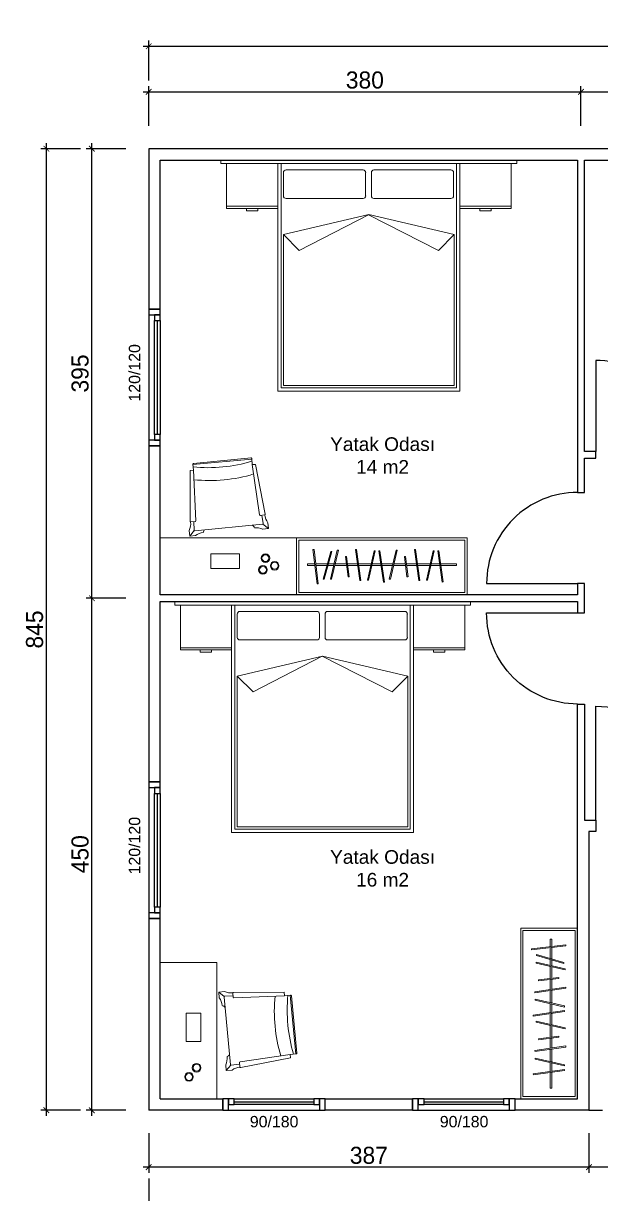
# Model space of a CAD drawing. Header units: inches. Extents: x 321 to 21697, y 7 to 6462.
# Drawn here: x 17162 to 17671, y 3974 to 5004 of the extents above; entities that cross this region are included whole.
import ezdxf

# ---------------------------------------------------------------- set-up
doc = ezdxf.new("R2010")
doc.units = ezdxf.units.IN
doc.header["$MEASUREMENT"] = 0
doc.linetypes.add('ACAD_ISO03W100', pattern=[30, 12, -18])
doc.layers.add('Kapı', color=154, linetype='Continuous', true_color=0x0c4697)
doc.layers.add('Pencere', color=141, linetype='Continuous')
doc.layers.add('Veranda', color=31, linetype='Continuous')
doc.layers.add('tefris', color=8, linetype='Continuous', lineweight=5)
doc.styles.add('DIŞ ÖLÇÜ', font='FRAMDCN.TTF', dxfattribs={"height": 15})
doc.styles.get("Standard").update_dxf_attribs({"font": 'arial.ttf'})
doc.dimstyles.new('YAZI STİLİ', dxfattribs={"dimscale": 0.5, "dimtxt": 15, "dimasz": 10, "dimexe": 10, "dimexo": 10, "dimgap": 5, "dimtad": 1, "dimdec": 0, "dimtxsty": 'DIŞ ÖLÇÜ', "dimblk": 'ARCHTICK', "dimcen": 2.5, "dimdle": 10, "dimadec": 0, "dimazin": 0, "dimtfac": 1, "dimtdec": 0, "dimtix": 1, "dimtmove": 0, "dimatfit": 3, "dimldrblk": 'ARCHTICK', "dimfxl": 60, "dimfxlon": 1, "dimlwd": -1, "dimlwe": -1, "dimarcsym": 0})

# ---------------------------------------------------------------- blocks, each defined once
blk = doc.blocks.new('yhyjyj')
at = {"layer": 'tefris', "extrusion": (0, 0, -1)}
for p, q in [((9511.3, 6274.1), (9459.5, 6269.2)), ((9511.3, 6274.1), (9459.5, 6269.2)), ((9510.6, 6275.1), (9460, 6270.2)), ((9510.6, 6275.1), (9460, 6270.2)), ((9511.7, 6269.2), (9511.2, 6274.5)), ((9511.7, 6269.2), (9511.2, 6274.5)), ((9460, 6264.2), (9457, 6263.9)), ((9460, 6264.2), (9457, 6263.9)), ((9457, 6263.9), (9457.1, 6219.4)), ((9457, 6263.9), (9457.1, 6219.4)), ((9460, 6264.2), (9459.5, 6269.6)), ((9460, 6264.2), (9459.5, 6269.6)), ((9460, 6264.2), (9462, 6219.8)), ((9460, 6264.2), (9462, 6219.8)), ((9511.7, 6269.2), (9514.7, 6269.4)), ((9511.7, 6269.2), (9514.7, 6269.4)), ((9511.7, 6269.2), (9518.2, 6225.1)), ((9511.7, 6269.2), (9518.2, 6225.1)), ((9514.7, 6269.4), (9523.1, 6225.7)), ((9514.7, 6269.4), (9523.1, 6225.7)), ((9522.6, 6225), (9518.8, 6224.6)), ((9522.6, 6225), (9518.8, 6224.6)), ((9520.1, 6224.8), (9521.2, 6217.5)), ((9520.1, 6224.8), (9521.2, 6217.5)), ((9456.7, 6206.4), (9456.3, 6211.4)), ((9456.7, 6206.4), (9456.3, 6211.4)), ((9457.7, 6218.8), (9461.5, 6219.1)), ((9457.7, 6218.8), (9461.5, 6219.1)), ((9460.2, 6219), (9460.5, 6211.6)), ((9460.2, 6219), (9460.5, 6211.6)), ((9461.2, 6211.1), (9520.6, 6216.8)), ((9461.2, 6211.1), (9520.6, 6216.8)), ((9525.9, 6213), (9520.8, 6212.5)), ((9525.9, 6213), (9520.8, 6212.5)), ((9521.1, 6217), (9525.9, 6213)), ((9521.1, 6217), (9525.9, 6213)), ((9525.9, 6213), (9525.4, 6218.1)), ((9525.9, 6213), (9525.4, 6218.1)), ((9460.7, 6211.2), (9456.7, 6206.4)), ((9460.7, 6211.2), (9456.7, 6206.4)), ((9456.7, 6206.4), (9461.8, 6206.9)), ((9456.7, 6206.4), (9461.8, 6206.9))]:
    blk.add_line(p, q, dxfattribs=at)
at = {"layer": 'tefris'}
for points in [[(9430.7, 6154.8), (9550.7, 6154.8), (9550.7, 6204.8), (9430.7, 6204.8)], [(9475.4, 6177.8), (9500.4, 6177.8), (9500.4, 6190.8), (9475.4, 6190.8)]]:
    blk.add_lwpolyline(points, close=True, dxfattribs=at)
for centre, radius in [((9523.3, 6187), 3.8), ((9521.1, 6176.7), 3.8), ((9523.3, 6187), 3.04), ((9531.4, 6180.3), 3.8), ((9531.4, 6180.3), 3.04), ((9521.1, 6176.7), 3.04)]:
    blk.add_circle(centre, radius, dxfattribs=at)
at = {"layer": 'tefris', "extrusion": (0, 0, -1)}
for centre, radius, start, end in [((-9510.6, 6274.5), 0.6, 84.5267, 174.5267), ((-9510.6, 6274.5), 0.6, 84.5267, 174.5267), ((-9460.1, 6269.6), 0.6, 354.5267, 84.5267), ((-9460.1, 6269.6), 0.6, 354.5267, 84.5267), ((-9473.1, 6399.6), 133.1, 253.2627, 275.7908), ((-9473.1, 6399.6), 133.1, 253.2627, 275.7908), ((-9474.2, 6388.3), 133.1, 253.0819, 275.9716), ((-9474.2, 6388.3), 133.1, 253.0819, 275.9716), ((-9518.8, 6225.2), 0.6, 264.5267, 351.6744), ((-9518.8, 6225.2), 0.6, 264.5267, 351.6744), ((-9522.5, 6225.6), 0.6, 169.1415, 264.5267), ((-9522.5, 6225.6), 0.6, 169.1415, 264.5267), ((-9536.9, 6226.5), 14.2, 323.8098, 354.0493), ((-9536.9, 6226.5), 14.2, 323.8098, 354.0493), ((-9443.4, 6217.5), 14.2, 175.0042, 205.2437), ((-9443.4, 6217.5), 14.2, 175.0042, 205.2437), ((-9457.7, 6219.4), 0.6, 264.5267, 359.912), ((-9457.7, 6219.4), 0.6, 264.5267, 359.912), ((-9461.1, 6211.7), 0.6, 264.5267, 357.3791), ((-9461.1, 6211.7), 0.6, 264.5267, 357.3791), ((-9461.4, 6219.7), 0.6, 177.3791, 264.5267), ((-9461.4, 6219.7), 0.6, 177.3791, 264.5267), ((-9471.6, 6209.4), 2.91, 2.5592, 60.3188), ((-9471.6, 6209.4), 2.91, 2.5592, 60.3188), ((-9510.7, 6213.2), 2.91, 108.7347, 166.4942), ((-9510.7, 6213.2), 2.91, 108.7347, 166.4942), ((-9514.8, 6199.6), 14.2, 85.0042, 115.2437), ((-9514.8, 6199.6), 14.2, 85.0042, 115.2437), ((-9520.6, 6217.4), 0.6, 171.6744, 264.5267), ((-9520.6, 6217.4), 0.6, 171.6744, 264.5267), ((-9470.2, 6195.4), 14.2, 53.8098, 84.0493), ((-9470.2, 6195.4), 14.2, 53.8098, 84.0493)]:
    blk.add_arc(centre, radius, start, end, dxfattribs=at)
blk = doc.blocks.new('_ArchTick')
at = {"color": 0, "linetype": 'ByBlock', "const_width": 0.15}
blk.add_lwpolyline([(-0.5, -0.5), (0.5, 0.5)], dxfattribs=at)
blk = doc.blocks.new('*D455')
at = {"color": 0, "transparency": 16777216}
for p, q in [((17272.4, 4913.8), (17272.4, 4948.8)), ((17652.4, 4913.8), (17652.4, 4948.8)), ((17267.4, 4943.8), (17657.4, 4943.8))]:
    blk.add_line(p, q, dxfattribs=at)
at = {"layer": 'Defpoints', "color": 0, "transparency": 16777216}
for p in [(17652.4, 4943.8), (17272.4, 4893.8), (17652.4, 4883.8)]:
    blk.add_point(p, dxfattribs=at)
at = {"color": 0, "transparency": 16777216, "xscale": 5, "yscale": 5, "zscale": 5, "rotation": 180}
blk.add_blockref('_ArchTick', (17272.4, 4943.8), dxfattribs=at)
at = {"color": 0, "transparency": 16777216, "xscale": 5, "yscale": 5, "zscale": 5}
blk.add_blockref('_ArchTick', (17652.4, 4943.8), dxfattribs=at)
at = {"color": 0, "transparency": 16777216, "insert": (17462.4, 4954.1), "char_height": 15, "attachment_point": 5, "style": 'DIŞ ÖLÇÜ'}
blk.add_mtext('380', dxfattribs=at)
blk = doc.blocks.new('*D456')
at = {"color": 0, "transparency": 16777216}
for p, q in [((17652.4, 4913.8), (17652.4, 4948.8)), ((17830.4, 4913.8), (17830.4, 4948.8)), ((17647.4, 4943.8), (17835.4, 4943.8))]:
    blk.add_line(p, q, dxfattribs=at)
at = {"layer": 'Defpoints', "color": 0, "transparency": 16777216}
for p in [(17830.4, 4943.8), (17652.4, 4883.8), (17830.4, 4883.8)]:
    blk.add_point(p, dxfattribs=at)
at = {"color": 0, "transparency": 16777216, "xscale": 5, "yscale": 5, "zscale": 5, "rotation": 180}
blk.add_blockref('_ArchTick', (17652.4, 4943.8), dxfattribs=at)
at = {"color": 0, "transparency": 16777216, "xscale": 5, "yscale": 5, "zscale": 5}
blk.add_blockref('_ArchTick', (17830.4, 4943.8), dxfattribs=at)
at = {"color": 0, "transparency": 16777216, "insert": (17741.4, 4954.1), "char_height": 15, "attachment_point": 5, "style": 'DIŞ ÖLÇÜ'}
blk.add_mtext('178', dxfattribs=at)
blk = doc.blocks.new('*D447')
at = {"color": 0, "transparency": 16777216}
for p, q in [((17659.4, 4028.8), (17659.4, 3993.8)), ((18172.4, 4028.8), (18172.4, 3993.8)), ((18177.4, 3998.8), (17654.4, 3998.8))]:
    blk.add_line(p, q, dxfattribs=at)
at = {"layer": 'Defpoints', "color": 0, "transparency": 16777216}
for p in [(17659.4, 4048.8), (18172.4, 4048.8), (17659.4, 3998.8)]:
    blk.add_point(p, dxfattribs=at)
at = {"color": 0, "transparency": 16777216, "xscale": 5, "yscale": 5, "zscale": 5, "rotation": 180}
blk.add_blockref('_ArchTick', (17659.4, 3998.8), dxfattribs=at)
at = {"color": 0, "transparency": 16777216, "xscale": 5, "yscale": 5, "zscale": 5}
blk.add_blockref('_ArchTick', (18172.4, 3998.8), dxfattribs=at)
at = {"color": 0, "transparency": 16777216, "insert": (17915.9, 4009.1), "char_height": 15, "attachment_point": 5, "style": 'DIŞ ÖLÇÜ'}
blk.add_mtext('513', dxfattribs=at)
blk = doc.blocks.new('*D448')
at = {"color": 0, "transparency": 16777216}
for p, q in [((17272.4, 4028.8), (17272.4, 3993.8)), ((17659.4, 4028.8), (17659.4, 3993.8)), ((17664.4, 3998.8), (17267.4, 3998.8))]:
    blk.add_line(p, q, dxfattribs=at)
at = {"layer": 'Defpoints', "color": 0, "transparency": 16777216}
for p in [(17272.4, 4048.8), (17659.4, 4048.8), (17272.4, 3998.8)]:
    blk.add_point(p, dxfattribs=at)
at = {"color": 0, "transparency": 16777216, "xscale": 5, "yscale": 5, "zscale": 5, "rotation": 180}
blk.add_blockref('_ArchTick', (17272.4, 3998.8), dxfattribs=at)
at = {"color": 0, "transparency": 16777216, "xscale": 5, "yscale": 5, "zscale": 5}
blk.add_blockref('_ArchTick', (17659.4, 3998.8), dxfattribs=at)
at = {"color": 0, "transparency": 16777216, "insert": (17465.9, 4009.1), "char_height": 15, "attachment_point": 5, "style": 'DIŞ ÖLÇÜ'}
blk.add_mtext('387', dxfattribs=at)
blk = doc.blocks.new('*D449')
at = {"color": 0, "transparency": 16777216}
for p, q in [((17222.4, 4043.8), (17222.4, 4503.8)), ((17252.4, 4498.8), (17217.4, 4498.8)), ((17252.4, 4048.8), (17217.4, 4048.8))]:
    blk.add_line(p, q, dxfattribs=at)
at = {"layer": 'Defpoints', "color": 0, "transparency": 16777216}
for p in [(17222.4, 4498.8), (17282.4, 4498.8), (17272.4, 4048.8)]:
    blk.add_point(p, dxfattribs=at)
at = {"color": 0, "transparency": 16777216, "xscale": 5, "yscale": 5, "zscale": 5}
for p, rotation in [((17222.4, 4498.8), 90), ((17222.4, 4048.8), 270)]:
    blk.add_blockref('_ArchTick', p, dxfattribs=dict(at, rotation=rotation))
at = {"color": 0, "transparency": 16777216, "insert": (17212.1, 4273.8), "char_height": 15, "attachment_point": 5, "rotation": 90, "style": 'DIŞ ÖLÇÜ'}
blk.add_mtext('450', dxfattribs=at)
blk = doc.blocks.new('*D450')
at = {"color": 0, "transparency": 16777216}
for p, q in [((17252.4, 4893.8), (17217.4, 4893.8)), ((17222.4, 4493.8), (17222.4, 4898.8)), ((17252.4, 4498.8), (17217.4, 4498.8))]:
    blk.add_line(p, q, dxfattribs=at)
at = {"layer": 'Defpoints', "color": 0, "transparency": 16777216}
for p in [(17222.4, 4893.8), (17272.4, 4893.8), (17282.4, 4498.8)]:
    blk.add_point(p, dxfattribs=at)
at = {"color": 0, "transparency": 16777216, "xscale": 5, "yscale": 5, "zscale": 5}
for p, rotation in [((17222.4, 4893.8), 90), ((17222.4, 4498.8), 270)]:
    blk.add_blockref('_ArchTick', p, dxfattribs=dict(at, rotation=rotation))
at = {"color": 0, "transparency": 16777216, "insert": (17212.1, 4696.3), "char_height": 15, "attachment_point": 5, "rotation": 90, "style": 'DIŞ ÖLÇÜ'}
blk.add_mtext('395', dxfattribs=at)
blk = doc.blocks.new('*D451')
at = {"color": 0, "transparency": 16777216}
for p, q in [((17272.4, 4953.8), (17272.4, 4988.8)), ((18172.4, 4953.8), (18172.4, 4988.8)), ((17267.4, 4983.8), (18177.4, 4983.8))]:
    blk.add_line(p, q, dxfattribs=at)
at = {"layer": 'Defpoints', "color": 0, "transparency": 16777216}
for p in [(18172.4, 4983.8), (17272.4, 4893.8), (18172.4, 4893.8)]:
    blk.add_point(p, dxfattribs=at)
at = {"color": 0, "transparency": 16777216, "xscale": 5, "yscale": 5, "zscale": 5, "rotation": 180}
blk.add_blockref('_ArchTick', (17272.4, 4983.8), dxfattribs=at)
at = {"color": 0, "transparency": 16777216, "xscale": 5, "yscale": 5, "zscale": 5}
blk.add_blockref('_ArchTick', (18172.4, 4983.8), dxfattribs=at)
at = {"color": 0, "transparency": 16777216, "insert": (17722.4, 4994.1), "char_height": 15, "attachment_point": 5, "style": 'DIŞ ÖLÇÜ'}
blk.add_mtext('900', dxfattribs=at)
blk = doc.blocks.new('*D453')
at = {"color": 0, "transparency": 16777216}
for p, q in [((17272.4, 3988.8), (17272.4, 3953.8)), ((18172.4, 3988.8), (18172.4, 3953.8)), ((18177.4, 3958.8), (17267.4, 3958.8))]:
    blk.add_line(p, q, dxfattribs=at)
at = {"layer": 'Defpoints', "color": 0, "transparency": 16777216}
for p in [(17272.4, 4048.8), (18172.4, 4048.8), (17272.4, 3958.8)]:
    blk.add_point(p, dxfattribs=at)
at = {"color": 0, "transparency": 16777216, "xscale": 5, "yscale": 5, "zscale": 5, "rotation": 180}
blk.add_blockref('_ArchTick', (17272.4, 3958.8), dxfattribs=at)
at = {"color": 0, "transparency": 16777216, "xscale": 5, "yscale": 5, "zscale": 5}
blk.add_blockref('_ArchTick', (18172.4, 3958.8), dxfattribs=at)
at = {"color": 0, "transparency": 16777216, "insert": (17722.4, 3969.1), "char_height": 15, "attachment_point": 5, "style": 'DIŞ ÖLÇÜ'}
blk.add_mtext('900', dxfattribs=at)
blk = doc.blocks.new('*D454')
at = {"color": 0, "transparency": 16777216}
for p, q in [((17212.4, 4893.8), (17177.4, 4893.8)), ((17182.4, 4043.8), (17182.4, 4898.8)), ((17212.4, 4048.8), (17177.4, 4048.8))]:
    blk.add_line(p, q, dxfattribs=at)
at = {"layer": 'Defpoints', "color": 0, "transparency": 16777216}
for p in [(17182.4, 4893.8), (17272.4, 4893.8), (17272.4, 4048.8)]:
    blk.add_point(p, dxfattribs=at)
at = {"color": 0, "transparency": 16777216, "xscale": 5, "yscale": 5, "zscale": 5}
for p, rotation in [((17182.4, 4893.8), 90), ((17182.4, 4048.8), 270)]:
    blk.add_blockref('_ArchTick', p, dxfattribs=dict(at, rotation=rotation))
at = {"color": 0, "transparency": 16777216, "insert": (17172.1, 4471.3), "char_height": 15, "attachment_point": 5, "rotation": 90, "style": 'DIŞ ÖLÇÜ'}
blk.add_mtext('845', dxfattribs=at)

msp = doc.modelspace()

# ---------------------------------------------------------------- linework, layer by layer
at = {"lineweight": 25}
for p, q in [((17711.4, 4893.8), (17272.4, 4893.8)), ((17272.4, 4893.8), (17272.4, 4752.8)), ((17282.4, 4752.8), (17282.4, 4883.8)), ((17282.4, 4883.8), (17649.4, 4883.8)), ((17649.4, 4883.8), (17649.4, 4591.8)), ((17655.4, 4627.8), (17655.4, 4883.8)), ((17655.4, 4883.8), (17711.4, 4883.8)), ((17272.4, 4752.8), (17282.4, 4752.8)), ((17282.4, 4632.8), (17272.4, 4632.8)), ((17272.4, 4632.8), (17272.4, 4337.3)), ((17282.4, 4501.8), (17282.4, 4632.8)), ((17665.4, 4627.8), (17655.4, 4627.8)), ((17665.4, 4621.8), (17665.4, 4627.8)), ((17655.4, 4591.8), (17655.4, 4621.8)), ((17655.4, 4621.8), (17665.4, 4621.8)), ((17649.4, 4591.8), (17655.4, 4591.8)), ((17655.4, 4511.8), (17649.4, 4511.8)), ((17649.4, 4511.8), (17649.4, 4501.8)), ((17655.4, 4485.8), (17655.4, 4511.8)), ((17649.4, 4501.8), (17282.4, 4501.8)), ((17282.4, 4337.3), (17282.4, 4495.8)), ((17282.4, 4495.8), (17649.4, 4495.8)), ((17649.4, 4495.8), (17649.4, 4485.8)), ((17649.4, 4485.8), (17655.4, 4485.8)), ((17649.4, 4405.8), (17655.4, 4405.8)), ((17649.4, 4058.8), (17649.4, 4405.8)), ((17655.4, 4405.8), (17655.4, 4303.8)), ((17272.4, 4337.3), (17282.4, 4337.3)), ((17655.4, 4303.8), (17665.4, 4303.8)), ((17665.4, 4303.8), (17665.4, 4293.8)), ((17665.4, 4293.8), (17659.4, 4293.8)), ((17659.4, 4293.8), (17659.4, 4048.8)), ((17272.4, 4217.3), (17272.4, 4048.8)), ((17282.4, 4217.3), (17272.4, 4217.3)), ((17282.4, 4058.8), (17282.4, 4217.3)), ((17282.4, 4058.8), (17337.4, 4058.8)), ((17337.4, 4048.8), (17337.4, 4058.8)), ((17427.4, 4058.8), (17504.4, 4058.8)), ((17427.4, 4048.8), (17427.4, 4058.8)), ((17427.4, 4048.8), (17427.4, 4058.8)), ((17504.4, 4048.8), (17504.4, 4058.8)), ((17594.4, 4058.8), (17649.4, 4058.8)), ((17594.4, 4048.8), (17594.4, 4058.8)), ((17594.4, 4048.8), (17594.4, 4058.8)), ((17337.4, 4048.8), (17272.4, 4048.8)), ((17504.4, 4048.8), (17427.4, 4048.8)), ((17659.4, 4048.8), (17594.4, 4048.8))]:
    msp.add_line(p, q, dxfattribs=at)
for p, q in [((17282.4, 4337.3), (17272.4, 4337.3)), ((17282.4, 4217.3), (17272.4, 4217.3)), ((17337.4, 4048.8), (17337.4, 4058.8)), ((17427.4, 4048.8), (17427.4, 4058.8)), ((17504.4, 4048.8), (17504.4, 4058.8)), ((17594.4, 4048.8), (17594.4, 4058.8))]:
    msp.add_line(p, q)
at = {"layer": 'Kapı'}
for points in [[(17745.4, 4627.8, 0.414214), (17665.4, 4707.8), (17665.4, 4627.8)], [(17649.4, 4591.8, 0.414214), (17569.4, 4511.8), (17649.4, 4511.8)], [(17649.4, 4405.8, -0.414214), (17569.4, 4485.8), (17649.4, 4485.8)], [(17665.4, 4303.8), (17665.4, 4403.8, -0.414214), (17765.4, 4303.8)]]:
    msp.add_lwpolyline(points, format="xyb", dxfattribs=at)
at = {"layer": 'Pencere'}
for p, q in [((17272.4, 4747.8), (17272.4, 4637.8)), ((17277.4, 4642.8), (17277.4, 4742.8)), ((17279.9, 4742.8), (17279.9, 4642.8)), ((17282.4, 4742.8), (17282.4, 4642.8)), ((17272.4, 4332.3), (17272.4, 4222.3)), ((17277.4, 4227.3), (17277.4, 4327.3)), ((17279.9, 4327.3), (17279.9, 4227.3)), ((17282.4, 4327.3), (17282.4, 4227.3)), ((17347.4, 4058.8), (17417.4, 4058.8)), ((17514.4, 4058.8), (17584.4, 4058.8)), ((17342.4, 4048.8), (17422.4, 4048.8)), ((17347.4, 4056.3), (17417.4, 4056.3)), ((17417.4, 4053.8), (17347.4, 4053.8)), ((17509.4, 4048.8), (17589.4, 4048.8)), ((17514.4, 4056.3), (17584.4, 4056.3)), ((17584.4, 4053.8), (17514.4, 4053.8))]:
    msp.add_line(p, q, dxfattribs=at)
for points in [[(17272.4, 4752.8), (17272.4, 4747.8), (17282.4, 4747.8), (17282.4, 4752.8), (17272.4, 4752.8)], [(17282.4, 4747.8), (17277.4, 4747.8), (17277.4, 4742.8), (17282.4, 4742.8), (17282.4, 4747.8)], [(17272.4, 4637.8), (17272.4, 4632.8), (17282.4, 4632.8), (17282.4, 4637.8), (17272.4, 4637.8)], [(17282.4, 4642.8), (17277.4, 4642.8), (17277.4, 4637.8), (17282.4, 4637.8), (17282.4, 4642.8)], [(17272.4, 4337.3), (17272.4, 4332.3), (17282.4, 4332.3), (17282.4, 4337.3), (17272.4, 4337.3)], [(17282.4, 4332.3), (17277.4, 4332.3), (17277.4, 4327.3), (17282.4, 4327.3), (17282.4, 4332.3)], [(17282.4, 4227.3), (17277.4, 4227.3), (17277.4, 4222.3), (17282.4, 4222.3), (17282.4, 4227.3)], [(17272.4, 4222.3), (17272.4, 4217.3), (17282.4, 4217.3), (17282.4, 4222.3), (17272.4, 4222.3)], [(17337.4, 4048.8), (17342.4, 4048.8), (17342.4, 4058.8), (17337.4, 4058.8), (17337.4, 4048.8)], [(17342.4, 4058.8), (17342.4, 4053.8), (17347.4, 4053.8), (17347.4, 4058.8), (17342.4, 4058.8)], [(17417.4, 4058.8), (17417.4, 4053.8), (17422.4, 4053.8), (17422.4, 4058.8), (17417.4, 4058.8)], [(17422.4, 4048.8), (17427.4, 4048.8), (17427.4, 4058.8), (17422.4, 4058.8), (17422.4, 4048.8)], [(17504.4, 4048.8), (17509.4, 4048.8), (17509.4, 4058.8), (17504.4, 4058.8), (17504.4, 4048.8)], [(17509.4, 4058.8), (17509.4, 4053.8), (17514.4, 4053.8), (17514.4, 4058.8), (17509.4, 4058.8)], [(17584.4, 4058.8), (17584.4, 4053.8), (17589.4, 4053.8), (17589.4, 4058.8), (17584.4, 4058.8)], [(17589.4, 4048.8), (17594.4, 4048.8), (17594.4, 4058.8), (17589.4, 4058.8), (17589.4, 4048.8)]]:
    msp.add_lwpolyline(points, dxfattribs=at)
at = {"layer": 'tefris'}
for p, q in [((17390.9, 4872.9), (17390.9, 4852.4)), ((17460.9, 4875.2), (17393.1, 4875.2)), ((17463.1, 4852.4), (17463.1, 4872.9)), ((17468.1, 4872.9), (17468.1, 4852.4)), ((17538.1, 4875.2), (17470.4, 4875.2)), ((17540.4, 4852.4), (17540.4, 4872.9)), ((17393.1, 4850.2), (17460.9, 4850.2)), ((17470.4, 4850.2), (17538.1, 4850.2)), ((17363.4, 4839.3), (17368.4, 4839.3)), ((17466, 4835.9), (17390.8, 4818.3)), ((17465.6, 4835.8), (17404.7, 4804.4)), ((17527, 4804.4), (17465.6, 4835.8)), ((17540.9, 4818.3), (17466, 4835.9)), ((17568.4, 4839.3), (17573.4, 4839.3)), ((17404.7, 4804.4), (17390.9, 4818.3)), ((17390.9, 4818.3), (17390.9, 4685.8)), ((17540.9, 4818.3), (17527, 4804.4)), ((17540.9, 4685.8), (17540.9, 4818.3)), ((17390.9, 4685.8), (17540.9, 4685.8)), ((17350.2, 4484.9), (17350.2, 4464.4)), ((17420.2, 4487.2), (17352.5, 4487.2)), ((17422.5, 4464.4), (17422.5, 4484.9)), ((17427.5, 4484.9), (17427.5, 4464.4)), ((17497.5, 4487.2), (17429.7, 4487.2)), ((17499.7, 4464.4), (17499.7, 4484.9)), ((17352.5, 4462.2), (17420.2, 4462.2)), ((17429.7, 4462.2), (17497.5, 4462.2)), ((17322.7, 4451.3), (17327.7, 4451.3)), ((17527.7, 4451.3), (17532.7, 4451.3)), ((17425.3, 4447.9), (17350.2, 4430.3)), ((17424.9, 4447.8), (17364.1, 4416.4)), ((17486.3, 4416.4), (17424.9, 4447.8)), ((17500.2, 4430.3), (17425.3, 4447.9)), ((17364.1, 4416.4), (17350.2, 4430.3)), ((17350.2, 4430.3), (17350.2, 4297.8)), ((17500.2, 4430.3), (17486.3, 4416.4)), ((17500.2, 4297.8), (17500.2, 4430.3)), ((17350.2, 4297.8), (17500.2, 4297.8))]:
    msp.add_line(p, q, dxfattribs=at)
at = {"layer": 'tefris', "lineweight": 0}
for p, q in [((17416.8, 4541.5), (17420.5, 4511.3)), ((17417.7, 4541.5), (17421.4, 4511.3)), ((17432.5, 4539.7), (17425.6, 4515.6)), ((17433.4, 4539.7), (17426.5, 4515.6)), ((17438.1, 4541), (17432.2, 4515.4)), ((17439.1, 4541), (17433.1, 4515.4)), ((17445.5, 4535.4), (17447.7, 4517.6)), ((17446.4, 4535.4), (17448.6, 4517.6)), ((17454.1, 4541.6), (17458.1, 4514.3)), ((17455, 4541.6), (17459, 4514.3)), ((17470.7, 4540.3), (17464.7, 4514.7)), ((17471.6, 4540.3), (17465.6, 4514.7)), ((17474.7, 4540.3), (17478.7, 4513)), ((17475.6, 4540.3), (17479.6, 4513)), ((17489.9, 4541), (17483.9, 4515.4)), ((17490.8, 4541), (17484.9, 4515.4)), ((17497.3, 4535.4), (17499.4, 4517.6)), ((17498.2, 4535.4), (17500.4, 4517.6)), ((17505.9, 4541.6), (17509.9, 4514.3)), ((17506.8, 4541.6), (17510.8, 4514.3)), ((17522.5, 4540.3), (17516.5, 4514.7)), ((17523.4, 4540.3), (17517.4, 4514.7)), ((17526.5, 4540.3), (17530.4, 4513)), ((17527.4, 4540.3), (17531.3, 4513.1)), ((17639.1, 4194.3), (17608.9, 4190.7)), ((17639.1, 4193.4), (17608.9, 4189.7)), ((17637.2, 4178.7), (17613.2, 4185.6)), ((17637.2, 4177.8), (17613.2, 4184.7)), ((17638.6, 4173), (17613, 4179)), ((17638.6, 4172.1), (17613, 4178.1)), ((17632.9, 4165.6), (17615.1, 4163.5)), ((17632.9, 4164.7), (17615.1, 4162.6)), ((17639.2, 4157), (17611.9, 4153)), ((17639.2, 4156.1), (17611.9, 4152.1)), ((17637.8, 4140.5), (17612.2, 4146.4)), ((17637.8, 4139.5), (17612.2, 4145.5)), ((17637.8, 4136.5), (17610.5, 4132.5)), ((17637.8, 4135.5), (17610.5, 4131.6)), ((17638.6, 4121.2), (17613, 4127.2)), ((17638.6, 4120.3), (17613, 4126.3)), ((17632.9, 4113.9), (17615.1, 4111.7)), ((17632.9, 4112.9), (17615.1, 4110.8)), ((17639.2, 4105.3), (17611.9, 4101.3)), ((17639.2, 4104.3), (17611.9, 4100.4)), ((17637.8, 4088.7), (17612.2, 4094.7)), ((17637.8, 4087.8), (17612.2, 4093.8)), ((17637.8, 4084.7), (17610.5, 4080.7)), ((17637.8, 4083.8), (17610.7, 4079.8))]:
    msp.add_line(p, q, dxfattribs=at)
at = {"layer": 'tefris', "lineweight": 0, "ltscale": 50}
for p, q in [((17416.8, 4541.5), (17417.7, 4541.5)), ((17432.5, 4539.7), (17433.4, 4539.7)), ((17438.1, 4541), (17439.1, 4541)), ((17445.5, 4535.4), (17446.4, 4535.5)), ((17454.1, 4541.6), (17455, 4541.6)), ((17470.7, 4540.3), (17471.6, 4540.3)), ((17474.7, 4540.3), (17475.6, 4540.3)), ((17489.9, 4541), (17490.8, 4541)), ((17497.3, 4535.4), (17498.2, 4535.4)), ((17505.9, 4541.6), (17506.8, 4541.6)), ((17522.5, 4540.3), (17523.4, 4540.3)), ((17526.5, 4540.3), (17527.4, 4540.3)), ((17425.6, 4515.6), (17426.5, 4515.6)), ((17432.2, 4515.4), (17433.1, 4515.4)), ((17447.7, 4517.6), (17448.6, 4517.6)), ((17458.1, 4514.3), (17459, 4514.3)), ((17464.7, 4514.7), (17465.6, 4514.7)), ((17478.7, 4513), (17479.6, 4513)), ((17483.9, 4515.4), (17484.9, 4515.4)), ((17499.4, 4517.6), (17500.3, 4517.7)), ((17509.9, 4514.3), (17510.8, 4514.5)), ((17516.5, 4514.7), (17517.4, 4514.7)), ((17530.4, 4513), (17531.3, 4513.1)), ((17420.5, 4511.3), (17421.4, 4511.4)), ((17639.1, 4194.3), (17639.1, 4193.4)), ((17608.9, 4190.7), (17609, 4189.7)), ((17613.2, 4185.6), (17613.2, 4184.7)), ((17613, 4179), (17613, 4178.1)), ((17637.2, 4178.7), (17637.2, 4177.8)), ((17638.6, 4173), (17638.6, 4172.1)), ((17615.1, 4163.5), (17615.1, 4162.6)), ((17632.9, 4165.6), (17633, 4164.7)), ((17611.9, 4153), (17611.9, 4152.1)), ((17639.2, 4157), (17639.2, 4156.1)), ((17612.2, 4146.4), (17612.2, 4145.5)), ((17610.5, 4132.5), (17610.5, 4131.6)), ((17637.8, 4140.5), (17637.8, 4139.5)), ((17637.8, 4136.5), (17637.8, 4135.5)), ((17613, 4127.2), (17613, 4126.3)), ((17638.6, 4121.2), (17638.6, 4120.3)), ((17615.1, 4111.7), (17615.3, 4110.8)), ((17632.9, 4113.9), (17632.9, 4112.9)), ((17611.9, 4101.3), (17612.1, 4100.4)), ((17639.2, 4105.3), (17639.2, 4104.3)), ((17612.2, 4094.7), (17612.2, 4093.8)), ((17610.5, 4080.7), (17610.7, 4079.8)), ((17637.8, 4088.7), (17637.8, 4087.8)), ((17637.8, 4084.7), (17637.8, 4083.8))]:
    msp.add_line(p, q, dxfattribs=at)
at = {"layer": 'tefris', "extrusion": (0, 0, -1)}
for p, q in [((17333.9, 4152.7), (17339, 4153.2)), ((17333.9, 4152.7), (17339, 4153.2)), ((17333.9, 4152.7), (17334.4, 4147.7)), ((17338.8, 4148.8), (17333.9, 4152.7)), ((17333.9, 4152.7), (17334.4, 4147.7)), ((17338.8, 4148.8), (17333.9, 4152.7)), ((17346.3, 4151.8), (17346.7, 4148)), ((17346.3, 4151.8), (17346.7, 4148)), ((17391.5, 4152.5), (17346.9, 4152.4)), ((17391.5, 4152.5), (17346.9, 4152.4)), ((17391.8, 4149.5), (17391.5, 4152.5)), ((17391.8, 4149.5), (17391.5, 4152.5)), ((17338.6, 4148.3), (17344.3, 4088.8)), ((17338.6, 4148.3), (17344.3, 4088.8)), ((17346.6, 4149.3), (17339.2, 4149)), ((17346.6, 4149.3), (17339.2, 4149)), ((17391.8, 4149.5), (17347.3, 4147.5)), ((17391.8, 4149.5), (17347.3, 4147.5)), ((17391.8, 4149.5), (17397.1, 4150)), ((17391.8, 4149.5), (17397.1, 4150)), ((17401.7, 4098.2), (17396.7, 4150)), ((17401.7, 4098.2), (17396.7, 4150)), ((17402.6, 4098.9), (17397.8, 4149.5)), ((17402.6, 4098.9), (17397.8, 4149.5)), ((17352.3, 4089.4), (17345, 4088.3)), ((17352.3, 4089.4), (17345, 4088.3)), ((17352.5, 4086.9), (17352.2, 4090.7)), ((17352.5, 4086.9), (17352.2, 4090.7)), ((17396.7, 4097.7), (17352.7, 4091.3)), ((17396.7, 4097.7), (17352.7, 4091.3)), ((17397, 4094.8), (17353.3, 4086.4)), ((17397, 4094.8), (17353.3, 4086.4)), ((17396.7, 4097.7), (17402.1, 4098.3)), ((17396.7, 4097.7), (17402.1, 4098.3)), ((17396.7, 4097.7), (17397, 4094.8)), ((17396.7, 4097.7), (17397, 4094.8)), ((17340.6, 4083.6), (17340.1, 4088.6)), ((17340.6, 4083.6), (17340.1, 4088.6)), ((17344.6, 4088.4), (17340.6, 4083.6)), ((17344.6, 4088.4), (17340.6, 4083.6)), ((17340.6, 4083.6), (17345.6, 4084.1)), ((17340.6, 4083.6), (17345.6, 4084.1))]:
    msp.add_line(p, q, dxfattribs=at)
at = {"layer": 'tefris'}
for points in [[(17335.9, 4880.8), (17595.9, 4880.8), (17595.9, 4883.8), (17335.9, 4883.8)], [(17385.9, 4680.8), (17545.9, 4680.8), (17545.9, 4880.8), (17385.9, 4880.8)], [(17552.4, 4551.8), (17402.4, 4551.8), (17402.4, 4501.8), (17552.4, 4501.8)], [(17550.4, 4549.8), (17404.4, 4549.8), (17404.4, 4503.8), (17550.4, 4503.8)], [(17295.2, 4492.8), (17555.2, 4492.8), (17555.2, 4495.8), (17295.2, 4495.8)], [(17345.2, 4292.8), (17505.2, 4292.8), (17505.2, 4492.8), (17345.2, 4492.8)], [(17649.4, 4058.8), (17649.4, 4208.8), (17599.4, 4208.8), (17599.4, 4058.8)], [(17647.4, 4060.8), (17647.4, 4206.8), (17601.4, 4206.8), (17601.4, 4060.8)], [(17282.4, 4178.8), (17282.4, 4058.8), (17332.4, 4058.8), (17332.4, 4178.8)], [(17305.3, 4134.1), (17305.3, 4109.1), (17318.3, 4109.1), (17318.3, 4134.1)]]:
    msp.add_lwpolyline(points, close=True, dxfattribs=at)
for points in [[(17340.9, 4880.8), (17385.9, 4880.8), (17385.9, 4843.3), (17340.9, 4843.3), (17340.9, 4880.8)], [(17385.9, 4880.8), (17385.9, 4680.8), (17545.9, 4680.8), (17545.9, 4880.8)], [(17388.9, 4880.8), (17388.9, 4683.8), (17542.9, 4683.8), (17542.9, 4880.8)], [(17545.9, 4880.8), (17590.9, 4880.8), (17590.9, 4843.3), (17545.9, 4843.3), (17545.9, 4880.8)], [(17385.9, 4843.3), (17385.9, 4841.3), (17340.9, 4841.3), (17340.9, 4843.3)], [(17590.9, 4843.3), (17590.9, 4841.3), (17545.9, 4841.3), (17545.9, 4843.3)], [(17363.4, 4839.3), (17358.4, 4839.3), (17358.4, 4841.3)], [(17368.4, 4839.3), (17368.4, 4841.3)], [(17568.4, 4839.3), (17563.4, 4839.3), (17563.4, 4841.3)], [(17573.4, 4839.3), (17573.4, 4841.3)], [(17300.2, 4492.8), (17345.2, 4492.8), (17345.2, 4455.3), (17300.2, 4455.3), (17300.2, 4492.8)], [(17345.2, 4492.8), (17345.2, 4292.8), (17505.2, 4292.8), (17505.2, 4492.8)], [(17348.2, 4492.8), (17348.2, 4295.8), (17502.2, 4295.8), (17502.2, 4492.8)], [(17505.2, 4492.8), (17550.2, 4492.8), (17550.2, 4455.3), (17505.2, 4455.3), (17505.2, 4492.8)], [(17345.2, 4455.3), (17345.2, 4453.3), (17300.2, 4453.3), (17300.2, 4455.3)], [(17322.7, 4451.3), (17317.7, 4451.3), (17317.7, 4453.3)], [(17327.7, 4451.3), (17327.7, 4453.3)], [(17550.2, 4455.3), (17550.2, 4453.3), (17505.2, 4453.3), (17505.2, 4455.3)], [(17527.7, 4451.3), (17522.7, 4451.3), (17522.7, 4453.3)], [(17532.7, 4451.3), (17532.7, 4453.3)]]:
    msp.add_lwpolyline(points, dxfattribs=at)
at = {"layer": 'tefris', "lineweight": 0}
for points in [[(17418.3, 4529.1), (17412.1, 4529.1), (17412.1, 4527.6), (17418.5, 4527.6)], [(17429.5, 4529.1), (17419.2, 4529.1)], [(17419.4, 4527.6), (17429, 4527.6)], [(17429.9, 4527.6), (17435, 4527.6)], [(17435.4, 4529.1), (17430.4, 4529.1)], [(17435.9, 4527.6), (17446.5, 4527.6)], [(17446.3, 4529.1), (17436.3, 4529.1)], [(17455.9, 4529.1), (17447.2, 4529.1)], [(17447.4, 4527.6), (17456.2, 4527.6)], [(17468.1, 4529.1), (17456.9, 4529.1)], [(17457.1, 4527.6), (17467.7, 4527.6)], [(17468.7, 4527.6), (17476.5, 4527.6)], [(17476.3, 4529.1), (17469, 4529.1)], [(17487.1, 4529.1), (17477.2, 4529.1)], [(17477.5, 4527.6), (17486.8, 4527.6)], [(17487.7, 4527.6), (17498.2, 4527.6)], [(17498, 4529.1), (17488.1, 4529.1)], [(17507.7, 4529.1), (17499, 4529.1)], [(17499.1, 4527.6), (17507.9, 4527.6)], [(17519.9, 4529.1), (17508.6, 4529.1)], [(17508.9, 4527.6), (17519.5, 4527.6)], [(17520.4, 4527.6), (17528.3, 4527.6)], [(17528.1, 4529.1), (17520.8, 4529.1)], [(17529.2, 4527.6), (17542.9, 4527.6), (17542.9, 4529.1), (17529, 4529.1)], [(17626.7, 4192.8), (17626.7, 4199.1), (17625.2, 4199.1), (17625.2, 4192.6)], [(17625.2, 4191.7), (17625.2, 4182.1)], [(17626.7, 4181.7), (17626.7, 4191.9)], [(17625.2, 4181.2), (17625.2, 4176.1)], [(17625.2, 4175.2), (17625.2, 4164.7)], [(17626.7, 4175.8), (17626.7, 4180.8)], [(17626.7, 4164.9), (17626.7, 4174.9)], [(17625.2, 4163.8), (17625.2, 4155)], [(17626.7, 4155.2), (17626.7, 4164)], [(17625.2, 4154.1), (17625.2, 4143.4)], [(17626.7, 4143.1), (17626.7, 4154.3)], [(17625.2, 4142.5), (17625.2, 4134.6)], [(17626.7, 4134.8), (17626.7, 4142.1)], [(17625.2, 4133.7), (17625.2, 4124.4)], [(17626.7, 4124), (17626.7, 4133.9)], [(17625.2, 4123.4), (17625.2, 4112.9)], [(17626.7, 4113.1), (17626.7, 4123.1)], [(17625.2, 4112), (17625.2, 4103.2)], [(17626.7, 4103.4), (17626.7, 4112.2)], [(17625.2, 4102.3), (17625.2, 4091.6)], [(17626.7, 4091.3), (17626.7, 4102.5)], [(17625.2, 4090.7), (17625.2, 4082.8)], [(17626.7, 4083.1), (17626.7, 4090.4)], [(17625.2, 4081.9), (17625.2, 4068.3), (17626.7, 4068.3), (17626.7, 4082.1)]]:
    msp.add_lwpolyline(points, dxfattribs=at)
at = {"layer": 'tefris'}
for centre, radius in [((17314.5, 4086.2), 3.8), ((17307.8, 4078.1), 3.8), ((17307.8, 4078.1), 3.04), ((17314.5, 4086.2), 3.04)]:
    msp.add_circle(centre, radius, dxfattribs=at)
for centre, start, end in [((17393.1, 4872.9), 90, 180), ((17460.9, 4872.9), 0, 90), ((17470.4, 4872.9), 90, 180), ((17538.1, 4872.9), 0, 90), ((17393.1, 4852.4), 180, 270), ((17460.9, 4852.4), 270, 0), ((17470.4, 4852.4), 180, 270), ((17538.1, 4852.4), 270, 0), ((17352.5, 4484.9), 90, 180), ((17420.2, 4484.9), 0, 90), ((17429.7, 4484.9), 90, 180), ((17497.5, 4484.9), 0, 90), ((17352.5, 4464.4), 180, 270), ((17420.2, 4464.4), 270, 0), ((17429.7, 4464.4), 180, 270), ((17497.5, 4464.4), 270, 0)]:
    msp.add_arc(centre, 2.27, start, end, dxfattribs=at)
at = {"layer": 'tefris', "extrusion": (0, 0, -1)}
for centre, radius, start, end in [((-17345.1, 4166.1), 14.2, 265.0042, 295.2437), ((-17345.1, 4166.1), 14.2, 265.0042, 295.2437), ((-17346.9, 4151.8), 0.6, 354.5267, 89.912), ((-17346.9, 4151.8), 0.6, 354.5267, 89.912), ((-17322.9, 4139.3), 14.2, 143.8098, 174.0493), ((-17322.9, 4139.3), 14.2, 143.8098, 174.0493), ((-17339.2, 4148.4), 0.6, 354.5267, 87.3791), ((-17339.2, 4148.4), 0.6, 354.5267, 87.3791), ((-17347.3, 4148.1), 0.6, 267.3791, 354.5267), ((-17347.3, 4148.1), 0.6, 267.3791, 354.5267), ((-17515.9, 4135.3), 133.1, 343.0819, 5.9716), ((-17515.9, 4135.3), 133.1, 343.0819, 5.9716), ((-17527.2, 4136.4), 133.1, 343.2627, 5.7908), ((-17527.2, 4136.4), 133.1, 343.2627, 5.7908), ((-17397.2, 4149.4), 0.6, 84.5267, 174.5267), ((-17397.2, 4149.4), 0.6, 84.5267, 174.5267), ((-17337, 4137.8), 2.91, 92.5592, 150.3188), ((-17337, 4137.8), 2.91, 92.5592, 150.3188), ((-17327.2, 4094.7), 14.2, 175.0042, 205.2437), ((-17327.2, 4094.7), 14.2, 175.0042, 205.2437), ((-17340.7, 4098.8), 2.91, 198.7347, 256.4942), ((-17340.7, 4098.8), 2.91, 198.7347, 256.4942), ((-17352.8, 4090.7), 0.6, 354.5267, 81.6744), ((-17352.8, 4090.7), 0.6, 354.5267, 81.6744), ((-17402, 4098.9), 0.6, 174.5267, 264.5267), ((-17402, 4098.9), 0.6, 174.5267, 264.5267), ((-17344.9, 4088.9), 0.6, 261.6744, 354.5267), ((-17344.9, 4088.9), 0.6, 261.6744, 354.5267), ((-17354, 4072.6), 14.2, 53.8098, 84.0493), ((-17354, 4072.6), 14.2, 53.8098, 84.0493), ((-17353.1, 4087), 0.6, 259.1415, 354.5267), ((-17353.1, 4087), 0.6, 259.1415, 354.5267)]:
    msp.add_arc(centre, radius, start, end, dxfattribs=at)
at = {"layer": 'Veranda', "linetype": 'ACAD_ISO03W100'}
msp.add_lwpolyline([(17659.4, 4048.8), (18172.4, 4048.8), (18172.4, 4293.8)], dxfattribs=at)

# ---------------------------------------------------------------- block references
msp.add_blockref('yhyjyj', (7851.7, -1653))

# ---------------------------------------------------------------- texts
at = {"char_height": 10, "attachment_point": 1, "rotation": 90}
for insert in [(17254.9, 4669.7), (17254.9, 4254.2)]:
    msp.add_mtext_dynamic_manual_height_columns('\\pxqc;120/120', width=54.288, gutter_width=12.5, heights=[0], dxfattribs=dict(at, insert=insert))
at = {"attachment_point": 1}
for s, width, insert, char_height in [('\\pxqc;Yatak Odası\\P14 m2', 116.504, (17419.7, 4640.2), 12), ('\\pxqc;Yatak Odası\\P16 m2', 116.504, (17419.7, 4277.4), 12), ('\\pxqc;90/180', 54.288, (17355.5, 4043.8), 10), ('\\pxqc;90/180', 54.288, (17522.5, 4043.8), 10)]:
    msp.add_mtext_dynamic_manual_height_columns(s, width=width, gutter_width=12.5, heights=[0], dxfattribs=dict(at, insert=insert, char_height=char_height))

# ---------------------------------------------------------------- dimensions: what is measured, and where the dimension line sits
for base, p1, p2, picture, middle in [((18172.4, 4983.8), (17272.4, 4893.8), (18172.4, 4893.8), '*D451', (17722.4, 4994.1)), ((17652.4, 4943.8), (17272.4, 4893.8), (17652.4, 4883.8), '*D455', (17462.4, 4954.1)), ((17272.4, 3958.8), (18172.4, 4048.8), (17272.4, 4048.8), '*D453', (17722.4, 3969.1)), ((17659.4, 3998.8), (18172.4, 4048.8), (17659.4, 4048.8), '*D447', (17915.9, 4009.1))]:
    dim = msp.add_linear_dim(base=base, p1=p1, p2=p2, dimstyle='YAZI STİLİ')
    dim.commit()
    dim.dimension.update_dxf_attribs({"geometry": picture, "text_midpoint": middle})
for base, p1, p2, picture, middle in [((17830.4, 4943.8), (17652.4, 4883.8), (17830.4, 4883.8), '*D456', (17741.4, 4954.1)), ((17272.4, 3998.8), (17659.4, 4048.8), (17272.4, 4048.8), '*D448', (17465.9, 4009.1))]:
    dim = msp.add_linear_dim(base=base, p1=p1, p2=p2, dimstyle='YAZI STİLİ', override={"dimtmove": 1})
    dim.commit()
    dim.dimension.update_dxf_attribs({"geometry": picture, "text_midpoint": middle})
for base, p2, picture, middle in [((17182.4, 4893.8), (17272.4, 4893.8), '*D454', (17172.1, 4471.3)), ((17222.4, 4498.8), (17282.4, 4498.8), '*D449', (17212.1, 4273.8))]:
    dim = msp.add_linear_dim(base=base, p1=(17272.4, 4048.8), p2=p2, angle=90, dimstyle='YAZI STİLİ')
    dim.commit()
    dim.dimension.update_dxf_attribs({"geometry": picture, "text_midpoint": middle})
dim = msp.add_linear_dim(base=(17222.4, 4893.8), p1=(17282.4, 4498.8), p2=(17272.4, 4893.8), angle=90, dimstyle='YAZI STİLİ', override={"dimtmove": 1})
dim.commit()
dim.dimension.update_dxf_attribs({"geometry": '*D450', "text_midpoint": (17212.1, 4696.3)})

doc.saveas('drawing.dxf')
